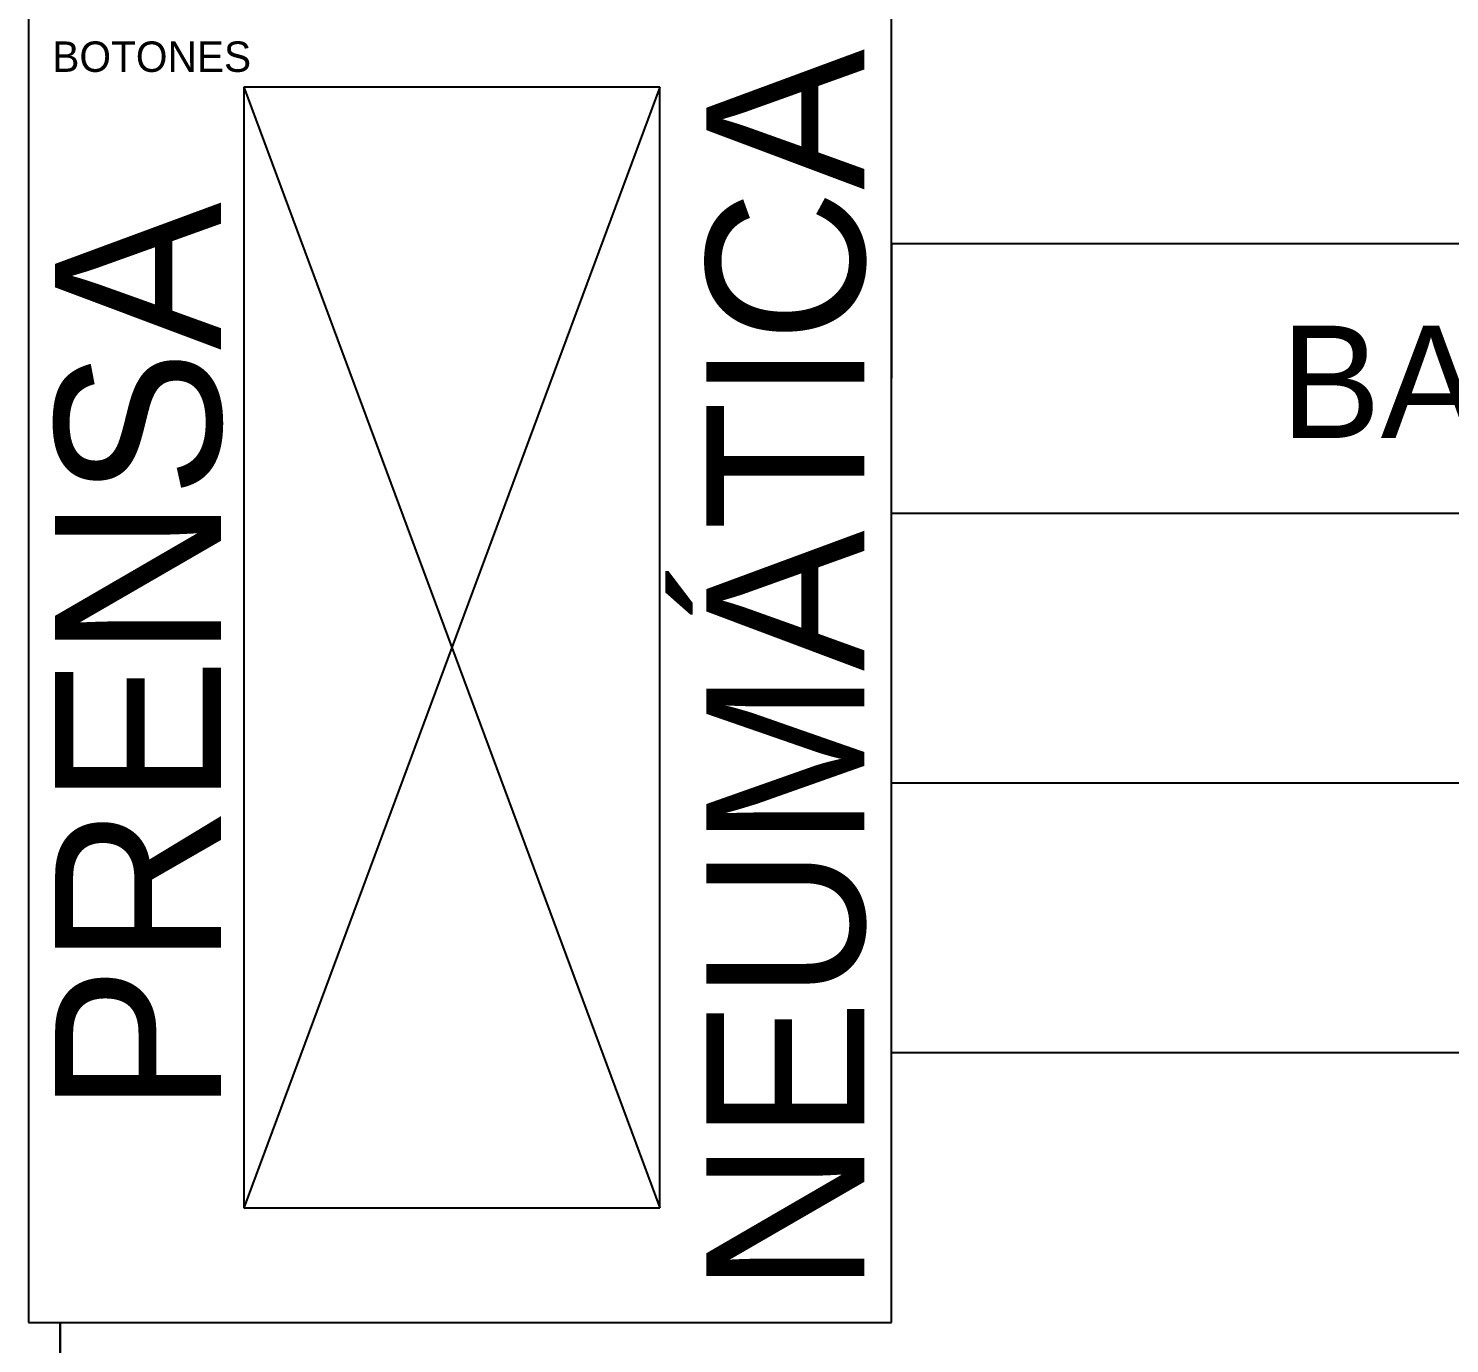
# Model space of a CAD drawing. Header units: metres. Extents: x 151 to 270, y 180 to 223.
# Drawn here: x 166.44 to 169.075, y 204.065 to 206.502 of the extents above; entities that cross this region are included whole.
import ezdxf

# ---------------------------------------------------------------- set-up
doc = ezdxf.new("R2010")
doc.units = ezdxf.units.M
doc.layers.add('1-AREA DE PRODUCCION', color=7, linetype='Continuous')

msp = doc.modelspace()

# ---------------------------------------------------------------- linework, layer by layer
at = {"layer": '1-AREA DE PRODUCCION', "color": 0}
for p, q in [((166.4401, 206.6037), (166.4401, 204.1037)), ((168.0401, 204.1037), (168.0401, 206.6037)), ((166.8393, 206.3931), (167.6108, 204.3165)), ((167.6108, 206.3931), (166.8393, 204.3165)), ((166.8393, 206.3931), (166.8393, 204.3165)), ((167.6108, 206.3931), (166.8393, 206.3931)), ((167.6108, 204.3165), (167.6108, 206.3931)), ((168.0401, 206.1037), (168.0401, 205.8537)), ((168.0401, 204.6037), (168.0401, 206.1037)), ((168.0401, 206.1037), (170.5401, 206.1037)), ((168.0401, 205.6037), (170.5401, 205.6037)), ((168.0401, 205.1037), (170.5401, 205.1037)), ((168.0401, 204.1037), (168.0401, 204.6037)), ((170.5401, 204.6037), (168.0401, 204.6037)), ((166.8393, 204.3165), (167.6108, 204.3165)), ((166.4401, 204.1037), (168.0401, 204.1037))]:
    msp.add_line(p, q, dxfattribs=at)
at = {"layer": '1-AREA DE PRODUCCION', "color": 2}
for p, q in [((166.4988, 204.1037), (166.4988, 201.5657)), ((166.4988, 201.5657), (166.4988, 204.1037))]:
    msp.add_line(p, q, dxfattribs=at)

# ---------------------------------------------------------------- texts
at = {"layer": '1-AREA DE PRODUCCION', "color": 0}
msp.add_text('BOTONES ', height=0.05637, dxfattribs=at).set_placement((166.4843, 206.4217))
for s, height, rotation, p in [('NEUMÁTICA', 0.2929, 90, (167.9898, 204.1576)), ('PRENSA ', 0.30727, 90, (166.7968, 204.4905)), ('BANDA ', 0.20822, 360, (168.7613, 205.7431))]:
    msp.add_text(s, height=height, rotation=rotation, dxfattribs=at).set_placement(p)

doc.saveas('drawing.dxf')
